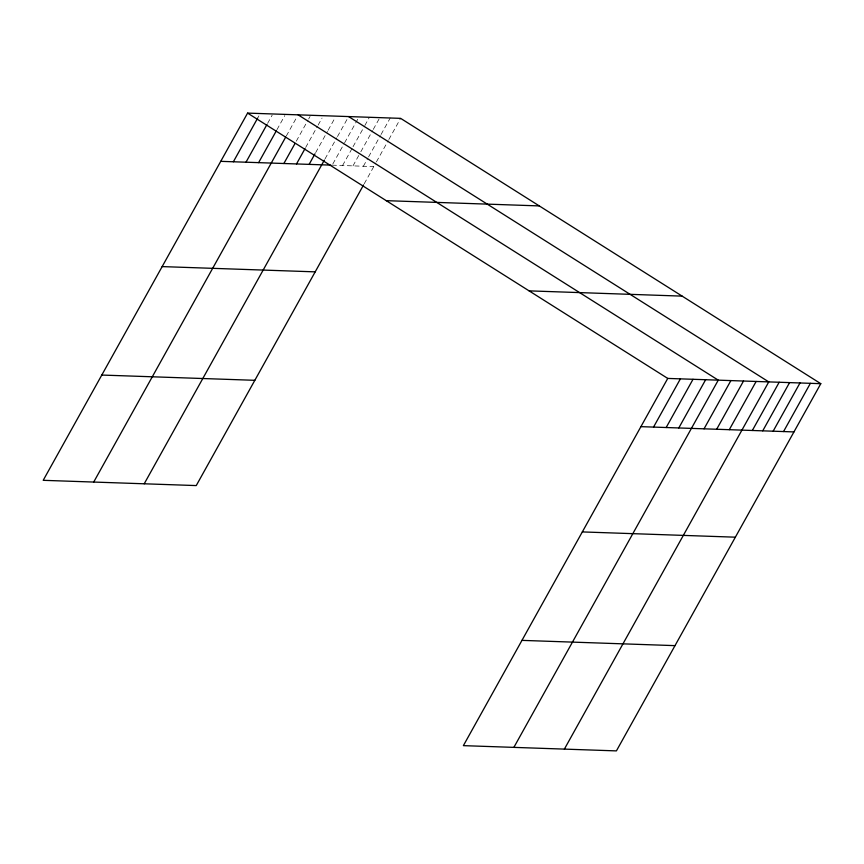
<?xml version="1.0" encoding="UTF-8"?>
<svg xmlns="http://www.w3.org/2000/svg" width="864" height="864" viewBox="0 0 864 864"><rect width="100%" height="100%" fill="white"/><g stroke="black" fill="none" stroke-linecap="round" stroke-linejoin="round"><path stroke-width="0.65" stroke-dasharray="4.32 3.24" d="M257.591 118.249L258.908 115.895M267.602 123.379L272.182 115.15M276.955 129.697L284.807 115.582M286.308 136.015L296.784 117.191M296.309 141.156L308.102 119.977M308.75 118.8L310.068 116.446M305.662 147.474L317.455 126.295M318.103 125.118L322.034 118.055M315.673 152.604L327.456 131.436M328.115 130.259L335.318 117.32M325.026 158.922L336.809 137.754M337.468 136.577L347.944 117.752M332.813 163.987L343.948 143.986M344.596 142.808L357.696 119.286M342.565 165.521L352.382 147.874M353.041 146.696L364.176 126.695M364.824 125.528L369.414 117.288M352.976 165.877L360.169 152.939M360.828 151.762L372.611 130.583M373.27 129.406L379.814 117.644M363.377 166.234L367.967 158.004M368.615 156.827L380.398 135.648M381.056 134.471L390.226 118.001M364.23 183.751L375.754 163.058M376.402 161.892L388.195 140.713M388.843 139.536L400.626 118.357M332.154 165.164L373.788 166.59"/><path stroke-width="1.3" d="M820.8 383.681L667.753 378.421L463.374 745.643L616.41 750.892L820.8 383.681L400.626 118.357L247.59 113.108L43.2 480.319L196.247 485.579L363.593 184.896M233.366 161.773L257.591 118.249M245.992 162.205L266.944 124.556M258.617 162.637L276.296 130.874M93.701 482.058L285.649 137.192M283.878 163.501L295.002 143.51M296.503 163.944L305.014 148.651M309.128 164.376L315.014 153.781M144.212 483.786L324.367 160.099M653.54 427.086L680.389 378.864M666.166 427.529L693.014 379.296M678.791 427.961L705.64 379.728M513.875 747.371L718.265 380.16L298.091 114.836M704.041 428.825L730.89 380.592M716.666 429.257L743.515 381.024M729.292 429.689L756.14 381.456M564.376 749.11L768.766 381.899L348.592 116.575M752.328 430.488L779.177 382.255M762.728 430.844L789.577 382.612M773.14 431.201L799.988 382.968M783.551 431.557L810.389 383.324M220.741 161.341L330.858 165.121M386.24 200.664L539.287 205.913M162.151 266.598L315.198 271.858M529.103 290.866L682.15 296.125M101.79 375.052L254.826 380.311M640.915 426.654L793.951 431.914M582.325 531.922L735.361 537.181M521.953 640.375L675 645.635M247.59 113.108L667.753 378.421"/></g></svg>
